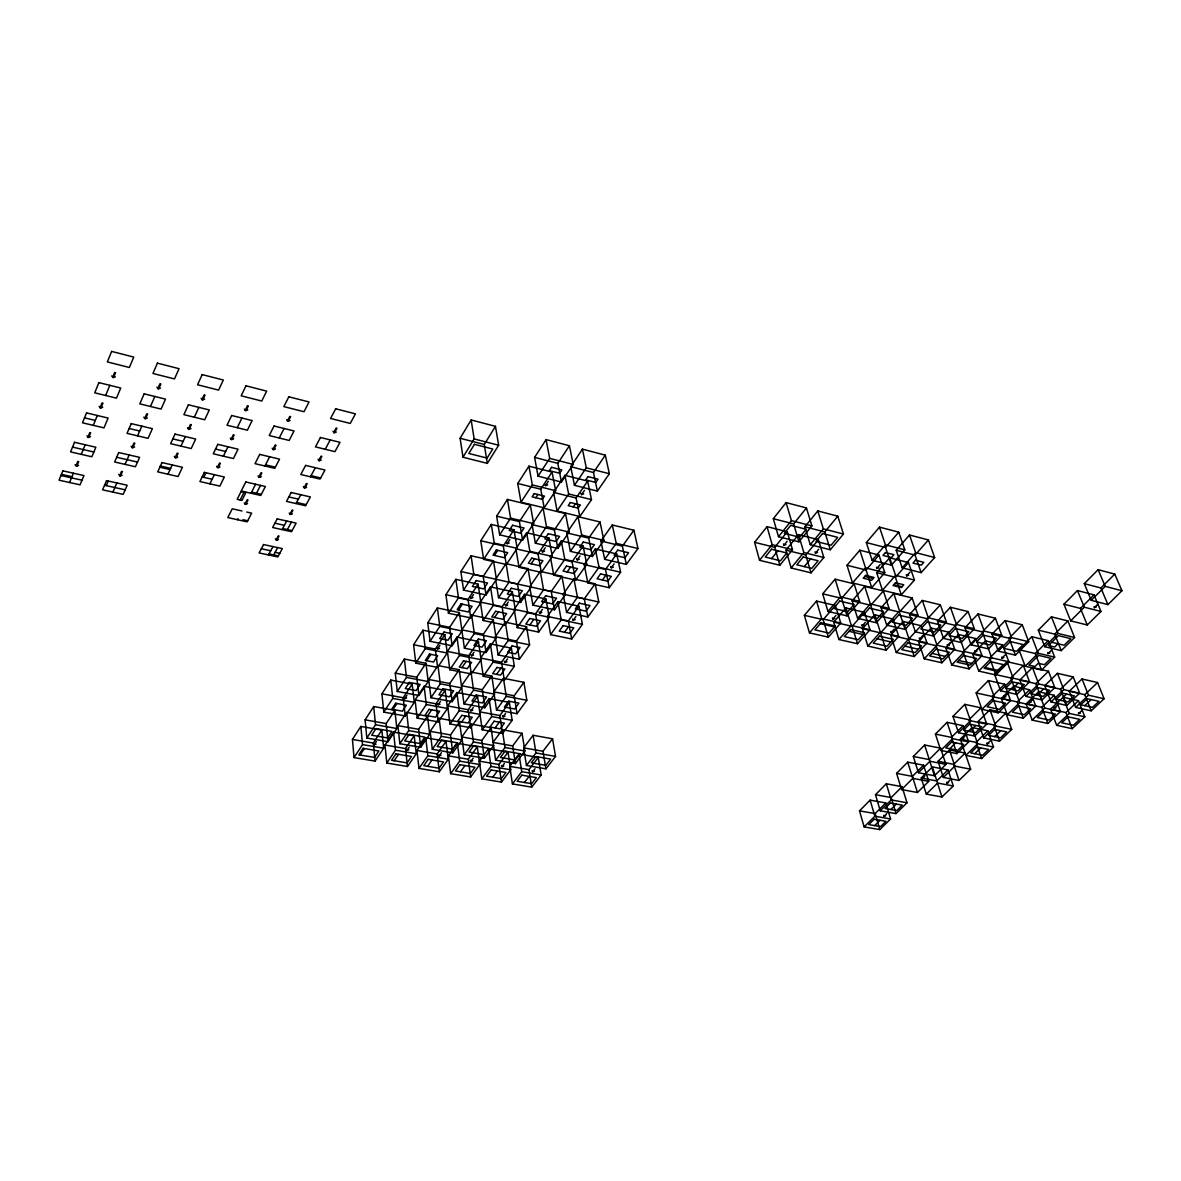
<?xml version="1.0" encoding="UTF-8"?>
<svg xmlns="http://www.w3.org/2000/svg" width="1181" height="1181" viewBox="0 0 1181 1181"><rect width="100%" height="100%" fill="white"/><g stroke="black" fill="none" stroke-linecap="round" stroke-linejoin="round"><path stroke-width="1.5" d="M76.027 465.786L77.857 461.358M87.896 437.132L89.786 432.571M100.105 407.622L102.053 402.928M112.697 377.211L114.705 372.384M69.576 482.512L73.429 473.212M81.253 454.345L85.209 444.779M93.255 425.352L97.344 415.491M105.626 395.487L109.833 385.331M76.913 465.993L78.743 461.564M88.782 437.339L90.671 432.777M101.02 407.829L102.954 403.149M113.612 377.448L115.62 372.606M106.29 485.627L108.283 481.021M119.635 475.648L121.54 471.293M132.006 447.437L133.97 442.964M144.746 418.399L146.769 413.793M157.855 388.49L159.937 383.736M112.889 492.108L116.904 482.955M125.053 464.384L129.187 454.965M137.572 435.848L141.823 426.149M150.459 406.471L154.844 396.476M120.492 475.84L122.411 471.485M132.877 447.643L134.841 443.155M145.617 418.62L147.655 414M158.741 388.726L160.837 383.973M175.172 457.519L177.224 453.12M188.399 428.954L190.51 424.407M202.025 399.532L204.18 394.853M167.923 474.201L172.219 464.93M180.929 446.123L185.358 436.571M194.319 417.203L198.866 407.386M176.028 457.726L178.08 453.312M189.27 429.161L191.366 424.614M202.896 399.754L205.051 395.074M203.782 477.345L205.996 472.754M217.437 467.396L219.548 463.055M231.136 439.273L233.307 434.8M245.22 410.324L247.464 405.718M209.908 483.826L214.351 474.688M223.371 456.176L227.948 446.772M237.233 427.714L241.943 418.044M218.278 467.602L220.389 463.262M231.978 439.48L234.148 435.007M246.076 410.545L248.32 405.939M240.171 499.976L244.054 492.315M245.072 503.992L247.198 499.843M258.816 477.08L261.001 472.799M272.959 449.385L275.203 444.986M287.5 420.894L289.817 416.362M237.499 519.729L238.045 518.636M251.022 493.245L255.613 484.254M264.928 466.008L269.652 456.767M279.233 438.003L284.09 428.496M245.884 504.184L248.01 500.021M259.643 477.257L261.828 472.99M273.785 449.577L276.029 445.178M288.341 421.1L290.644 416.568M256.469 493.245L260.499 485.391M276.118 539.894L278.258 535.923M289.95 514.134L292.135 510.044M304.152 487.664L306.41 483.457M318.767 460.442L321.084 456.132M333.78 432.453L336.172 428.009M268.471 554.952L272.973 546.582M282.082 529.605L286.703 520.998M296.062 503.564L300.815 494.721M310.441 476.799L315.327 467.706M325.218 449.267L330.237 439.923M276.9 540.071L279.041 536.085M290.733 514.326L292.932 510.236M304.949 487.856L307.208 483.649M319.564 460.649L321.896 456.324M334.607 432.659L336.998 428.216M273.712 554.908L277.653 547.6M287.382 529.575L291.441 522.061M460.118 438.284L471.145 419.949L495.459 426.326L498.648 445.237L487.34 463.38L462.982 457.239L460.118 438.284L484.269 444.484L487.34 463.38M462.982 457.239L474.142 438.919L471.145 419.949M484.269 444.484L495.459 426.326M352.44 739.454L360.855 726.433L381.847 730.109L383.677 748.208L375.071 761.095L354.034 757.597L352.44 739.454L373.329 743.026L381.847 730.109M365.106 719.849L373.713 706.518L394.882 710.342L396.831 728.5L388.032 741.698L366.819 738.051L365.106 719.849L386.157 723.569L394.882 710.342M381.906 693.823L390.778 680.079L412.184 684.109L414.295 702.355L405.216 715.952L383.781 712.099L381.906 693.823L403.193 697.75L412.184 684.109M395.281 673.126L404.374 659.042L425.942 663.25L428.186 681.555L418.886 695.476L397.274 691.461L395.281 673.126L416.731 677.215L425.942 663.25M413.601 644.737L422.99 630.196L444.824 634.64L447.245 653.019L437.649 667.398L415.786 663.161L413.601 644.737L435.302 649.048L444.824 634.64M430.061 641.313L439.79 626.447L461.963 630.994L452.116 645.727L430.061 641.313L427.743 622.845L437.369 607.935L459.379 612.555L464.399 648.192L486.041 652.547L496.079 637.991L493.259 619.671L471.647 615.139L461.83 629.842L483.324 634.256L493.259 619.671M445.931 594.693L455.851 579.325L478.098 584.182L480.874 602.679L470.717 617.884L448.426 613.234L445.931 594.693L468.045 599.431L478.098 584.182M460.885 571.53L471.071 555.764L493.51 560.827L496.433 579.369L486.011 594.973L463.543 590.116L460.885 571.53L483.191 576.461L486.011 594.973M480.77 540.736L491.296 524.438L513.986 529.782L517.145 548.368L506.369 564.503L483.634 559.366L480.77 540.736L503.327 545.932L509.026 582.159L498.53 597.675L520.585 602.443L531.199 587.06L528.025 568.622L505.999 563.662L495.621 579.207L498.53 597.675M496.64 516.171L507.431 499.445L530.313 505.01L533.65 523.641L522.592 540.204L499.666 534.845L496.64 516.171L519.389 521.589L522.592 540.204M517.736 483.487L528.926 466.17L552.058 472.046L555.646 490.72L544.19 507.845L521.013 502.205L517.736 483.487L540.75 489.2L544.19 507.845M534.594 457.401L546.08 439.612L569.419 445.739L573.198 464.428L561.433 482.04L538.049 476.15L534.594 457.401L557.801 463.365L561.433 482.04M354.034 757.597L362.523 744.606L360.855 726.433M366.819 738.051L375.514 724.75L373.713 706.518M383.781 712.099L392.742 698.399L390.778 680.079M397.274 691.461L406.456 677.422L404.374 659.042M415.786 663.161L425.263 648.649L422.99 630.196M448.426 613.234L458.464 597.881L455.851 579.325M463.543 590.116L473.832 574.379L471.071 555.764M483.634 559.366L494.278 543.098L491.296 524.438M499.666 534.845L510.591 518.134L507.431 499.445M521.013 502.205L532.321 484.904L528.926 466.17M538.049 476.15L549.667 458.376L546.08 439.612M360.116 755.028L364.368 748.547M393.022 709.486L396.964 703.507M458.553 609.942L462.332 604.2M494.426 555.439L497.762 550.361M426.681 660.71L430.844 654.392M452.116 645.727L449.636 627.332L459.379 612.555M483.191 576.461L493.51 560.827M503.327 545.932L513.986 529.782M519.389 521.589L530.313 505.01M540.75 489.2L552.058 472.046M557.801 463.365L569.419 445.739M535.79 497.718L537.916 494.499M373.417 743.75L374.215 744.783L376.37 741.52M403.902 697.558L404.684 698.665L406.973 695.21M436.719 647.838L437.501 649.019L439.908 645.357M470.2 597.099L470.968 598.354L473.522 594.486M506.339 542.345L507.092 543.688L509.808 539.584M544.721 484.195L545.46 485.657L548.338 481.287M384.976 745.019L393.553 732.146L414.206 735.748L416.258 753.744L407.475 766.484L386.807 763.044L384.976 745.019L405.496 748.533L414.206 735.748M397.908 725.636L406.692 712.468L427.507 716.217L429.677 734.272L420.687 747.307L399.857 743.72L397.908 725.636L418.605 729.297L427.507 716.217M415.062 699.934L424.127 686.353L445.148 690.309L447.496 708.452L438.225 721.871L417.173 718.092L415.062 699.934L435.981 703.787L445.148 690.309M430.947 697.72L440.306 683.843L461.653 687.903L452.175 701.647L430.947 697.72L428.703 679.488L437.974 665.582L459.188 669.716L464.015 703.846L484.874 707.729L494.529 694.148L491.827 676.063L470.998 672.004L461.55 685.733L482.261 689.689L491.827 676.063M447.407 651.454L456.988 637.105L478.423 641.46L481.095 659.721L471.293 673.923L449.828 669.76L447.407 651.454L468.724 655.691L478.423 641.46M480.372 602.059L490.499 586.898L512.333 591.666L515.344 610.046L504.996 625.059L483.132 620.483L480.372 602.059L502.087 606.709L512.333 591.666M515.89 548.825L526.623 532.749L548.885 538.005L552.295 556.472L541.326 572.386L519.02 567.352L515.89 548.825L538.034 553.933L541.326 572.386M532.055 524.615L543.068 508.11L565.507 513.573L569.109 532.1L557.845 548.427L535.362 543.171L532.055 524.615L554.376 529.929L557.845 548.427M553.564 492.388L564.946 475.323L587.636 481.08L591.489 499.652L579.841 516.525L557.107 510.989L553.564 492.388L576.121 497.998L579.841 516.525M570.718 466.687L582.41 449.149L605.292 455.157L609.352 473.743L597.379 491.089L574.468 485.317L570.718 466.687L593.467 472.518L597.379 491.089M386.807 763.044L395.473 750.215L393.553 732.146M399.857 743.72L408.729 730.596L406.692 712.468M417.173 718.092L426.311 704.555L424.127 686.353M449.828 669.76L459.498 655.44L456.988 637.105M464.399 648.192L474.319 633.518L471.647 615.139M483.132 620.483L493.363 605.351L490.499 586.898M519.02 567.352L529.87 551.306L526.623 532.749M535.362 543.171L546.493 526.696L543.068 508.11M557.107 510.989L568.622 493.953L564.946 475.323M574.468 485.317L586.293 467.809L582.41 449.149M394.159 760.726L398.499 754.319M427.67 715.745L431.685 709.84M452.175 701.647L449.784 683.504L459.188 669.716M494.559 617.515L498.412 611.861M520.585 602.443L517.514 584.049L528.025 568.622M531.14 563.78L534.55 558.775M538.034 553.933L548.885 538.005M554.376 529.929L565.507 513.573M576.121 497.998L587.636 481.08M593.467 472.518L605.292 455.157M461.978 667.605L466.229 661.36M406.234 749.345L406.987 750.378L409.202 747.145M437.354 703.714L438.092 704.806L440.424 701.396M470.82 654.628L471.559 655.795L474.024 652.178M504.951 604.554L505.689 605.794L508.288 601.985M541.784 550.553L542.492 551.881L545.253 547.836M573.184 506.915L575.354 503.741M580.86 493.23L581.554 494.662L584.492 490.366M416.952 750.481L425.721 737.771L446.005 741.314L448.278 759.191L439.332 771.769L419.004 768.388L416.952 750.481L437.147 753.936L446.005 741.314M430.15 731.334L439.111 718.314L459.557 722.004L461.963 739.956L452.795 752.828L432.32 749.3L430.15 731.334L450.492 734.922L459.557 722.004M447.643 705.928L456.87 692.524L477.537 696.406L480.106 714.431L470.673 727.703L449.976 723.983L447.643 705.928L468.193 709.722L477.537 696.406M480.608 658.053L490.366 643.881L511.417 648.162L514.326 666.32L504.346 680.345L483.265 676.255L480.608 658.053L501.541 662.216L511.417 648.162M495.311 636.721L505.306 622.195L526.534 626.653L529.59 644.856L519.374 659.219L498.116 654.953L495.311 636.721L516.422 641.047L526.534 626.653M514.193 609.293L524.497 594.323L545.932 599.003L549.195 617.279L538.654 632.101L517.189 627.598L514.193 609.293L535.51 613.854L545.932 599.003M529.723 586.75L540.293 571.397L561.905 576.284L565.33 594.589L554.524 609.78L532.882 605.1L529.723 586.75L551.217 591.489L554.524 609.78M550.361 556.768L561.285 540.913L583.119 546.065L586.78 564.429L575.619 580.122L553.741 575.191L550.361 556.768L572.076 561.787L575.619 580.122M566.806 532.882L578.011 516.628L600.022 521.987L603.875 540.396L592.419 556.487L570.379 551.35L566.806 532.882L588.699 538.108L592.419 556.487M419.004 768.388L427.847 755.722L425.721 737.771M432.32 749.3L441.369 736.339L439.111 718.314M449.976 723.983L459.291 710.622L456.87 692.524M464.015 703.846L473.566 690.162L468.724 655.691M483.265 676.255L493.127 662.113L490.366 643.881M498.116 654.953L508.214 640.471L505.306 622.195M517.189 627.598L527.612 612.659L524.497 594.323M532.882 605.1L543.57 589.791L540.293 571.397M553.741 575.191L564.784 559.366L561.285 540.913M570.379 551.35L581.702 535.096L578.011 516.628M427.581 766.307L432.025 759.988M551.217 591.489L561.905 576.284M572.076 561.787L583.119 546.065M588.699 538.108L600.022 521.987M461.682 721.886L465.772 716.055M529.87 624.956L533.797 619.375M567.131 571.958L570.6 567.042M438.491 754.851L439.214 755.87L441.458 752.666M470.2 709.766L470.909 710.844L473.286 707.478M496.611 674.366L500.951 668.21M504.302 661.286L504.996 662.452L507.505 658.88M539.067 611.876L539.761 613.101L542.404 609.337M576.535 558.598L577.214 559.912L580.019 555.926M448.411 755.855L457.327 743.292L477.286 746.776L479.766 764.535L470.658 776.98L450.67 773.658L448.411 755.855L468.267 759.25L477.286 746.776M464.222 754.792L473.448 741.978L493.688 745.536L484.372 758.246L464.222 754.792L461.845 736.929L470.968 724.071L491.075 727.703L495.607 760.18L515.403 763.59L524.881 751.013L522.061 733.298L502.294 729.725L493.008 742.436L512.687 745.905L522.061 733.298M479.663 711.833L489.067 698.576L509.365 702.4L512.155 720.321L502.56 733.431L482.217 729.769L479.663 711.833L499.858 715.553L509.365 702.4M493.82 691.874L503.446 678.322L523.906 682.308L526.829 700.274L517.012 713.693L496.507 709.884L493.82 691.874L514.178 695.757L523.906 682.308M547.394 616.393L557.89 601.616L578.926 606.222L582.425 624.38L571.707 639.01L550.626 634.596L547.394 616.393L568.327 620.881L578.926 606.222M563.189 594.146L573.936 579L595.15 583.783L598.811 602L587.843 616.984L566.585 612.393L563.189 594.146L584.3 598.811L587.843 616.984M584.182 564.577L595.283 548.929L616.718 553.978L620.615 572.239L609.278 587.725L587.813 582.868L584.182 564.577L605.499 569.478L609.278 587.725M600.908 541.016L612.289 524.969L633.887 530.225L637.976 548.53L626.358 564.4L604.716 559.351L600.908 541.016L622.387 546.124L626.358 564.4M450.67 773.658L459.675 761.125L457.327 743.292M482.217 729.769L491.709 716.557L489.067 698.576M496.507 709.884L506.236 696.362L503.446 678.322M550.626 634.596L561.226 619.848L557.89 601.616M566.585 612.393L577.45 597.276L573.936 579M587.813 582.868L599.033 567.264L595.283 548.929M604.716 559.351L616.231 543.334L612.289 524.969M484.372 758.246L481.848 740.457L491.075 727.703M584.3 598.811L595.15 583.783M605.499 569.478L616.718 553.978M622.387 546.124L633.887 530.225M460.428 771.798L464.96 765.554M470.2 760.269L470.879 761.273L473.182 758.113M495.075 727.924L499.253 722.167M502.486 715.716L503.165 716.793L505.571 713.457M564.503 632.248L568.504 626.742M572.549 619.065L573.198 620.276L575.9 616.556M602.428 579.989L605.956 575.132M610.636 566.496L611.271 567.795L614.135 563.854M481.804 778.825L490.971 766.439L488.417 748.724L508.037 752.149L510.723 769.805L501.453 782.102L481.804 778.825L479.338 761.14L488.831 748.296L473.67 745.639L469.049 752.046L484.18 754.659M495.607 760.18L504.981 747.514L502.294 729.725M501.453 782.102L498.869 764.491L508.037 752.149M492.713 777.201L497.319 771.031M501.379 765.583L502.028 766.572L504.361 763.457M509.749 766.351L518.99 754.054L538.285 757.434L541.164 774.987L531.745 787.137L512.421 783.918L509.749 766.351L528.97 769.628L538.285 757.434M523.655 747.853L533.103 735.276L552.546 738.789L555.542 756.401L545.917 768.831L526.446 765.48L523.655 747.853L543.009 751.264L552.546 738.789M512.421 783.918L521.736 771.68L518.99 754.054M526.446 765.48L535.982 752.961L533.103 735.276M524.438 782.501L529.118 776.404M532.026 770.824L532.661 771.798L535.023 768.713M754.6 542.33L767.03 526.637L787.255 531.775L792.495 549.711L779.829 565.241L759.56 560.311L754.6 542.33L774.736 547.334L779.829 565.241M773.319 518.695L786.074 502.604L806.446 507.948L811.908 525.914L798.917 541.843L778.5 536.705L773.319 518.695L793.602 523.906L798.917 541.843M759.56 560.311L772.138 544.633L767.03 526.637M778.5 536.705L791.403 520.629L786.074 502.604M774.736 547.334L787.255 531.775M793.602 523.906L806.446 507.948M771.592 558.598L777.895 550.789M783.461 543.91L783.948 545.209L787.137 541.267M785.956 550.125L798.533 534.639L818.389 539.687L823.836 557.506L811.022 572.844L791.122 567.987L785.956 550.125L805.737 555.04L811.022 572.844M804.896 526.8L817.798 510.93L837.787 516.186L843.455 534.033L830.317 549.755L810.284 544.707L804.896 526.8L824.81 531.922L830.317 549.755M791.122 567.987L803.848 552.531L798.533 534.639M810.284 544.707L823.334 528.852L817.798 510.93M805.737 555.04L818.389 539.687M824.81 531.922L837.787 516.186M804.276 566.6L810.653 558.908M815.038 551.807L815.481 553.092L818.713 549.195M804.379 615.331L816.529 601.055L835.41 605.499L840.739 623.022L828.368 637.15L809.457 632.883L804.379 615.331L823.172 619.656L828.368 637.15M822.685 593.822L835.129 579.207L854.129 583.827L859.665 601.409L846.998 615.877L827.97 611.433L822.685 593.822L841.595 598.339L846.998 615.877M846.984 565.286L859.827 550.213L878.989 555.07L884.805 572.696L871.726 587.621L852.534 582.956L846.984 565.286L866.057 570.024L871.726 587.621M866.337 542.581L879.491 527.125L898.771 532.188L904.808 549.844L891.419 565.138L872.109 560.281L866.337 542.581L885.529 547.512L891.419 565.138M809.457 632.883L821.74 618.637L816.529 601.055M827.97 611.433L840.547 596.848L835.129 579.207M852.534 582.956L865.525 567.899L859.827 550.213M872.109 560.281L885.425 544.84L879.491 527.125M823.172 619.656L835.41 605.499M841.595 598.339L854.129 583.827M866.057 570.024L878.989 555.07M885.529 547.512L898.771 532.188M832.413 617.884L832.826 619.051L835.941 615.463M876.45 567.16L876.833 568.415L880.14 564.621M833.653 622.077L845.936 607.979L864.477 612.349L869.984 629.768L857.48 643.719L838.909 639.526L833.653 622.077L852.121 626.329L857.48 643.719M852.151 600.849L864.713 586.411L883.373 590.958L889.086 608.422L876.302 622.712L857.598 618.342L852.151 600.849L870.737 605.277L876.302 622.712M876.686 572.667L889.662 557.786L908.469 562.555L914.463 580.078L901.265 594.825L882.428 590.234L876.686 572.667L895.419 577.317L901.265 594.825M896.217 550.257L909.503 535.008L928.428 539.968L934.643 557.521L921.136 572.623L902.181 567.854L896.217 550.257L915.068 555.085L921.136 572.623M838.909 639.526L851.324 625.472L845.936 607.979M857.598 618.342L870.323 603.949L864.713 586.411M882.428 590.234L895.538 575.368L889.662 557.786M902.181 567.854L915.615 552.619L909.503 535.008M852.121 626.329L864.477 612.349M870.737 605.277L883.373 590.958M895.419 577.317L908.469 562.555M915.068 555.085L928.428 539.968M861.864 624.705L862.248 625.856L865.393 622.313M906.329 574.63L906.683 575.87L910.02 572.121M862.425 628.705L874.826 614.784L893.043 619.08L898.711 636.397L886.104 650.185L867.843 646.066L862.425 628.705L880.583 632.898L886.104 650.185M881.1 607.743L893.781 593.482L912.116 597.955L917.991 615.316L905.089 629.429L886.724 625.148L881.1 607.743L899.361 612.083L905.089 629.429M867.843 646.066L880.376 632.175L874.826 614.784M886.724 625.148L899.553 610.917L893.781 593.482M880.583 632.898L893.043 619.08M899.361 612.083L912.116 597.955M890.799 631.407L891.153 632.544L894.342 629.045M890.71 635.23L903.214 621.472L921.136 625.694L926.952 642.922L914.242 656.533L896.29 652.488L890.71 635.23L908.558 639.334L914.242 656.533M909.547 614.519L922.346 600.435L940.371 604.82L946.409 622.092L933.389 636.028L915.334 631.82L909.547 614.519L927.498 618.785L933.389 636.028M896.29 652.488L940.371 604.82M919.246 637.991L919.571 639.113L922.774 635.658M918.508 641.637L931.13 628.041L948.742 632.189L954.72 649.314L941.907 662.777L924.251 658.791L918.508 641.637L936.061 645.682L941.907 662.777M937.507 621.176L950.41 607.27L968.125 611.581L974.325 628.75L961.201 642.523L943.457 638.375L937.507 621.176L955.149 625.369L961.201 642.523M936.061 645.682L948.742 632.189M955.149 625.369L968.125 611.581M924.251 658.791L937.005 645.239L954.72 649.314M943.457 638.375L956.507 624.498L974.325 628.75M947.192 644.472L947.502 645.579L950.735 642.169M945.848 647.941L958.559 634.507L975.89 638.596L982.016 655.617L969.099 668.904L951.738 664.992L945.848 647.941L963.106 651.912L969.099 668.904M964.995 627.716L978.001 613.987L995.421 618.224L1001.754 635.289L988.541 648.9L971.092 644.826L964.995 627.716L982.341 631.85L991.715 657.861L1008.84 661.803L995.834 674.942L978.769 671.088L972.731 654.126L985.545 640.87L1002.58 644.87L1008.84 661.803M963.106 651.912L975.89 638.596M982.341 631.85L995.421 618.224M951.738 664.992L964.597 651.602L982.016 655.617M971.092 644.826L984.245 631.126L1001.754 635.289M992.025 634.153L1005.12 620.586L1022.244 624.749L1028.725 641.726L1015.424 655.16L998.27 651.159L992.025 634.153L1009.076 638.227L1015.424 655.16M974.679 650.834L974.945 651.927L978.208 648.561M972.731 654.126L989.708 658.038L1002.58 644.87M1009.076 638.227L1022.244 624.749M978.769 671.088L991.715 657.861M998.27 651.159L1011.527 637.622L1028.725 641.726M1001.695 657.094L1001.946 658.171L1005.223 654.85M859.502 810.86L870.117 800.128L885.78 802.932L890.592 818.964L879.83 829.593L864.138 826.907L859.502 810.86L875.121 813.591L885.78 802.932M875.475 794.71L886.311 783.771L902.048 786.679L907.008 802.77L896.025 813.606L880.258 810.816L875.475 794.71L891.168 797.559L902.048 786.679M896.586 773.378L907.702 762.144L923.542 765.199L928.724 781.364L917.445 792.481L901.575 789.558L896.586 773.378L912.382 776.36L923.542 765.199M913.312 756.475L924.649 745.004L940.578 748.178L945.922 764.387L934.407 775.74L918.464 772.714L913.312 756.475L929.181 759.56L940.578 748.178M935.426 734.11L947.088 722.344L963.12 725.665L968.671 741.948L956.861 753.611L940.799 750.422L935.426 734.11L951.414 737.357L963.12 725.665M952.964 716.38L964.862 704.363L980.983 707.818L986.726 724.145L974.65 736.058L958.514 732.751L952.964 716.38L969.025 719.76L980.983 707.818M976.17 692.937L988.408 680.566L1004.618 684.198L1010.596 700.584L998.196 712.837L981.957 709.353L976.17 692.937L992.335 696.465L1004.618 684.198M994.579 674.321L1007.083 661.7L1023.366 665.449L1029.552 681.895L1016.871 694.398L1000.558 690.796L994.579 674.321L1010.818 677.997L1016.871 694.398M1018.952 649.683L1031.81 636.707L1048.197 640.648L1054.648 657.138L1041.612 670.011L1025.182 666.217L1018.952 649.683L1035.294 653.536L1041.612 670.011M1038.306 630.137L1051.444 616.851L1067.919 620.94L1074.577 637.489L1061.247 650.642L1044.742 646.716L1038.306 630.137L1054.722 634.123L1061.247 650.642M1063.933 604.229L1077.456 590.559L1094.034 594.855L1100.972 611.448L1087.258 624.985L1070.65 620.852L1063.933 604.229L1080.453 608.407L1087.258 624.985M1084.291 583.65L1098.123 569.67L1114.775 574.114L1121.95 590.751L1107.911 604.598L1091.229 600.317L1084.291 583.65L1100.899 587.99L1107.911 604.598M1010.818 677.997L1023.366 665.449M1035.294 653.536L1048.197 640.648M1054.722 634.123L1067.919 620.94M1080.453 608.407L1094.034 594.855M1100.899 587.99L1114.775 574.114M864.138 826.907L874.855 816.219L890.592 818.964M880.258 810.816L891.183 799.921L907.008 802.77M901.575 789.558L912.795 778.368L928.724 781.364M918.464 772.714L929.919 761.273L945.922 764.387M940.799 750.422L952.565 738.686L968.671 741.948M958.514 732.751L970.531 720.75L986.726 724.145M981.957 709.353L994.313 697.026L1010.596 700.584M1000.558 690.796L1013.18 678.204L1029.552 681.895M1025.182 666.217L1038.173 653.27L1054.648 657.138M1044.742 646.716L1058.014 633.459L1074.577 637.489M1070.65 620.852L1084.32 607.211L1100.972 611.448M1091.229 600.317L1105.224 586.366L1121.95 590.751M949.775 748.71L955.665 742.849M921.195 778.028L932.4 766.912L948.003 769.923L953.303 785.985L941.936 796.998L926.303 794.119L921.195 778.028L936.754 780.966L948.003 769.923M938.054 761.287L949.48 749.95L965.157 753.079L953.687 764.343L938.054 761.287L943.324 777.438L959.031 780.434L970.62 769.2L960.33 739.173L972.066 727.526L987.847 730.803L993.531 746.997L981.632 758.527L965.822 755.382L977.661 743.779L993.531 746.997M977.986 721.635L989.973 709.737L1005.828 713.147L1011.704 729.386L999.539 741.166L983.655 737.904L977.986 721.635L993.797 724.957L1005.828 713.147M1001.355 698.443L1013.667 686.22L1029.625 689.778L1035.737 706.09L1023.248 718.196L1007.26 714.771L1001.355 698.443L1017.269 701.913L1029.625 689.778M1019.882 680.035L1032.46 667.545L1048.492 671.251L1054.795 687.608L1042.041 699.964L1025.979 696.421L1019.882 680.035L1035.87 683.651L1042.041 699.964M874.678 825.608L880.037 820.278M883.787 815.407L884.097 816.263L886.798 813.561M890.887 809.516L896.364 804.084M921.903 777.57L922.184 778.456L925.033 775.637M961.865 737.904L962.131 738.848L965.113 735.881M969.601 731.438L975.624 725.459M1003.806 696.273L1004.042 697.262L1007.172 694.162M1011.881 689.483L1018.199 683.209M1047.857 652.517L1048.064 653.58L1051.356 650.318M1057.984 643.748L1054.663 647.04L1048.462 645.564L1058.427 635.629L1070.842 638.641L1064.155 645.239L1051.769 642.257M1094.211 606.503L1094.388 607.625L1097.858 604.185M960.33 739.173L976.067 742.377L987.847 730.803M1035.87 683.651L1048.492 671.251M926.303 794.119L937.611 783.033L953.303 785.985M943.324 777.438L954.853 766.129L970.62 769.2M983.655 737.904L995.76 726.049L1011.704 729.386M1007.26 714.771L1019.69 702.577L1035.737 706.09M1025.979 696.421L1038.69 683.961L1054.795 687.608M974.724 753.685L980.658 747.898M1026.141 703.861L1038.527 691.771L1054.234 695.269L1060.464 711.493L1047.901 723.466L1032.164 720.1L1026.141 703.861L1041.804 707.286L1054.234 695.269M1044.786 685.659L1057.438 673.318L1073.219 676.949L1079.655 693.217L1066.812 705.441L1051.001 701.942L1044.786 685.659L1060.523 689.217L1066.812 705.441M946.631 782.25L946.896 783.121L949.76 780.331M986.873 742.997L987.109 743.927L990.121 741.004M994.638 736.604L1000.706 730.685M1029.094 701.824L1029.301 702.798L1032.46 699.743M1037.198 695.107L1043.561 688.907M1060.523 689.217L1073.219 676.949M1032.164 720.1L1044.683 708.039L1060.464 711.493M1051.001 701.942L1063.786 689.63L1079.655 693.217M1084.822 716.808L1069.277 713.413L1063.003 697.233L1078.474 700.687L1084.822 716.808L1072.186 728.662L1056.685 725.341L1050.544 709.191L1066.546 694.059M1069.307 691.195L1082.032 678.986L1097.562 682.559L1104.102 698.739L1091.2 710.829L1075.64 707.389L1069.307 691.195L1084.793 694.694L1091.2 710.829M1053.983 707.286L1054.175 708.26L1057.349 705.219M1050.544 709.191L1065.971 712.571L1078.474 700.687M1084.793 694.694L1097.562 682.559M1056.685 725.341L1069.277 713.413M1075.64 707.389L1088.498 695.21L1104.102 698.739M1084.689 705.662L1091.141 699.595M1078.474 712.66L1078.652 713.619L1081.84 710.622M115.384 376.828L113.022 377.654L111.723 375.912M102.762 407.224L100.429 408.035L99.145 406.353M160.498 388.106L158.165 388.918L156.925 387.206M90.494 436.749L88.206 437.531L86.936 435.907M147.345 418.015L145.042 418.812L143.816 417.159M204.638 399.148L202.305 399.946L201.139 398.263M78.596 465.403L76.352 466.185L75.067 464.605M134.575 447.053L132.316 447.835L131.091 446.241M190.982 428.57L188.694 429.353L187.528 427.729M247.803 409.94L245.5 410.737L244.393 409.084M122.174 475.264L119.945 476.032L118.72 474.482M177.726 457.15L175.467 457.918L174.301 456.353M233.676 438.889L231.417 439.672L230.295 438.077M290.054 420.51L287.765 421.292L286.703 419.668M219.946 467.026L217.717 467.794L216.61 466.244M275.468 449.001L273.224 449.769L272.161 448.204M336.305 432.069L334.031 432.851L333.042 431.257M261.296 476.696L259.082 477.449L258.034 475.928M321.247 460.073L319.018 460.826L318.014 459.291M247.523 503.623L245.338 504.361L244.29 502.899M306.602 487.295L304.403 488.033L303.399 486.542M292.357 513.765L290.186 514.503L289.197 513.056M278.509 539.54L276.369 540.248L275.365 538.846M545.46 485.657L547.63 484.919M581.554 494.662L583.709 493.953M507.092 543.688L509.203 542.994M542.492 551.881L544.589 551.202M577.214 559.912L579.295 559.233M470.968 598.354L473.005 597.689M611.271 567.795L613.338 567.131M505.689 605.794L507.712 605.144M539.761 613.101L541.769 612.452M437.501 649.019L439.48 648.384M783.948 545.209L786.015 544.544M573.198 620.276L575.191 619.626M471.559 655.795L473.522 655.16M815.481 553.092L817.532 552.428M504.996 662.452L506.959 661.818M404.684 698.665L406.604 698.045M438.092 704.806L439.996 704.201M876.833 568.415L878.871 567.766M470.909 710.844L472.813 710.253M374.215 744.783L376.075 744.192M906.683 575.87L908.691 575.221M503.165 716.793L505.04 716.188M406.987 750.378L408.833 749.787M832.826 619.051L834.79 618.431M439.214 755.87L441.044 755.294M862.248 625.856L864.197 625.236M470.879 761.273L472.71 760.697M891.153 632.544L893.102 631.938M502.028 766.572L503.844 766.011M919.571 639.113L921.505 638.522M532.661 771.798L534.462 771.237M947.502 645.579L949.406 644.988M1094.388 607.625L1096.308 607.034M974.945 651.927L976.849 651.336M1001.946 658.171L1003.835 657.596M1048.064 653.58L1049.924 653.004M1004.042 697.262L1005.843 696.716M1029.301 702.798L1031.102 702.252M1054.175 708.26L1055.947 707.714M962.131 738.848L963.873 738.317M1078.652 713.619L1080.423 713.088M987.109 743.927L988.851 743.395M922.184 778.456L923.896 777.939M946.896 783.121L948.594 782.619M884.097 816.263L885.75 815.761M362.523 744.606L383.677 748.208M395.473 750.215L416.258 753.744M427.847 755.722L448.278 759.191M459.675 761.125L479.766 764.535M490.971 766.439L510.723 769.805M521.736 771.68L541.164 774.987M479.338 761.14L498.869 764.491M461.845 736.929L481.848 740.457M375.514 724.75L396.831 728.5M408.729 730.596L429.677 734.272M441.369 736.339L461.963 739.956M504.981 747.514L524.881 751.013M535.982 752.961L555.542 756.401M392.742 698.399L414.295 702.355M426.311 704.555L447.496 708.452M459.291 710.622L480.106 714.431M491.709 716.557L512.155 720.321M428.703 679.488L449.784 683.504M406.456 677.422L428.186 681.555M473.566 690.162L494.529 694.148M506.236 696.362L526.829 700.274M425.263 648.649L447.245 653.019M459.498 655.44L481.095 659.721M493.127 662.113L514.326 666.32M427.743 622.845L449.636 627.332M474.319 633.518L496.079 637.991M508.214 640.471L529.59 644.856M275.114 552.309L279.779 553.313M269.032 553.904L278.362 555.911M458.464 597.881L480.874 602.679M493.363 605.351L515.344 610.046M527.612 612.659L549.195 617.279M561.226 619.848L582.425 624.38M261.326 548.752L270.715 550.774M242.887 519.714L247.7 520.777M282.658 528.542L292.091 530.623M473.832 574.379L496.433 579.369M509.026 582.159L531.199 587.06M543.57 589.791L565.33 594.589M577.45 597.276L598.811 602M495.621 579.207L517.514 584.049M241.957 510.974L232.244 508.804L227.815 517.573L247.139 521.854L251.642 513.145L246.799 512.067M61.427 474.349L71.982 476.711M60.954 475.53L82.006 480.209M104.563 485.243L125.171 489.835M274.907 523.198L284.385 525.309M958.721 660.489L971.756 663.456M984.939 667.472L997.753 670.38M251.597 492.123L261.341 494.367M296.652 502.456L306.174 504.641M820.264 623.671L834.48 626.919M848.977 631.304L862.957 634.492M877.173 638.803L890.902 641.933M904.853 646.169L918.331 649.24M932.03 653.388L945.287 656.415M160.38 466.067L170.61 468.414M494.278 543.098L517.145 548.368M529.87 551.306L552.295 556.472M564.784 559.366L586.78 564.429M599.033 567.264L620.615 572.239M821.74 618.637L840.739 623.022M851.324 625.472L869.984 629.768M880.376 632.175L898.711 636.397M926.952 642.922L908.942 638.759L903.214 621.472M72.558 447.112L93.845 452.013M116.668 457.283L137.513 462.081M159.848 467.218L170.064 469.58M202.113 476.962L212.122 479.265M288.858 496.95L298.439 499.15M84.501 417.867L95.292 420.436M129.128 428.496L139.698 431.006M172.795 438.889L183.144 441.354M215.532 449.075L225.66 451.482M265.518 464.856L275.365 467.204M311.046 475.663L320.671 477.951M510.591 518.134L533.65 523.641M546.493 526.696L569.109 532.1M581.702 535.096L603.875 540.396M616.231 543.334L637.976 548.53M840.547 596.848L859.665 601.409M870.323 603.949L889.086 608.422M899.553 610.917L917.991 615.316M946.409 622.092L928.281 617.766L922.346 600.435M864.743 576.446L873.158 578.513M893.766 584.728L902.033 586.75M532.321 484.904L555.646 490.72M568.622 493.953L591.489 499.652M772.138 544.633L792.495 549.711M803.848 552.531L823.836 557.506M865.525 567.899L884.805 572.696M895.538 575.368L914.463 580.078M474.142 438.919L498.648 445.237M549.667 458.376L573.198 464.428M586.293 467.809L609.352 473.743M791.403 520.629L811.908 525.914M823.334 528.852L843.455 534.033M885.425 544.84L904.808 549.844M915.615 552.619L934.643 557.521M1098.123 569.67L1105.224 586.366M1077.456 590.559L1084.32 607.211M1082.032 678.986L1088.498 695.21M1051.444 616.851L1058.014 633.459M1057.438 673.318L1063.786 689.63M1065.971 712.571L1072.186 728.662M1031.81 636.707L1038.173 653.27M1032.46 667.545L1038.69 683.961M1038.527 691.771L1044.683 708.039M1041.804 707.286L1047.901 723.466M1005.12 620.586L1011.527 637.622M1007.083 661.7L1013.18 678.204M1013.667 686.22L1019.69 702.577M1017.269 701.913L1023.248 718.196M978.001 613.987L984.245 631.126M989.708 658.038L995.834 674.942M988.408 680.566L994.313 697.026M992.335 696.465L998.196 712.837M989.973 709.737L995.76 726.049M993.797 724.957L999.539 741.166M950.41 607.27L956.507 624.498M958.559 634.507L964.597 651.602M964.862 704.363L970.531 720.75M972.066 727.526L977.661 743.779M969.025 719.76L974.65 736.058M976.067 742.377L981.632 758.527M931.13 628.041L937.005 645.239M947.088 722.344L952.565 738.686M951.414 737.357L956.861 753.611M949.48 749.95L954.853 766.129M953.687 764.343L959.031 780.434M932.4 766.912L941.936 796.998M924.649 745.004L934.407 775.74M912.382 776.36L917.445 792.481M907.702 762.144L912.795 778.368M891.168 797.559L896.025 813.606M886.311 783.771L891.183 799.921M875.121 813.591L879.83 829.593M870.117 800.128L874.855 816.219M568.327 620.881L571.707 639.01M535.51 613.854L538.654 632.101M543.009 751.264L545.917 768.831M516.422 641.047L519.374 659.219M528.97 769.628L531.745 787.137M502.087 606.709L504.996 625.059M514.178 695.757L517.012 713.693M501.541 662.216L504.346 680.345M512.687 745.905L515.403 763.59M499.858 715.553L502.56 733.431M483.324 634.256L486.041 652.547M482.261 689.689L484.874 707.729M468.045 599.431L470.717 617.884M470.968 724.071L473.448 741.978M468.193 709.722L470.673 727.703M468.267 759.25L470.658 776.98M437.369 607.935L439.79 626.447M450.492 734.922L452.795 752.828M437.974 665.582L440.306 683.843M435.302 649.048L437.649 667.398M435.981 703.787L438.225 721.871M437.147 753.936L439.332 771.769M416.731 677.215L418.886 695.476M418.605 729.297L420.687 747.307M403.193 697.75L405.216 715.952M405.496 748.533L407.475 766.484M386.157 723.569L388.032 741.698M373.329 743.026L375.071 761.095M62.859 470.85L59.05 480.18L80.057 484.83L83.954 475.574L62.859 470.85M74.521 442.299L70.594 451.91L91.852 456.781L95.853 447.245L74.521 442.299M86.523 412.907L82.478 422.798L103.987 427.891L108.106 418.074L86.523 412.907M98.894 382.614L94.731 392.815L116.476 398.145L120.728 388.032L98.894 382.614M111.634 351.407L107.338 361.917L129.364 367.498L133.733 357.075L111.634 351.407M106.556 480.637L102.57 489.82L123.149 494.381L127.194 485.258L106.556 480.637M118.72 452.544L114.631 461.992L135.431 466.761L139.594 457.372L118.72 452.544M131.239 423.61L127.031 433.353L148.068 438.328L152.364 428.673L131.239 423.61M144.141 393.834L139.801 403.858L161.074 409.069L165.502 399.119L144.141 393.834M157.427 363.143L152.954 373.476L174.478 378.924L179.04 368.679L157.427 363.143M161.974 462.553L157.723 471.869L178.08 476.534L182.42 467.292L161.974 462.553M174.995 434.091L170.61 443.672L191.204 448.544L195.662 439.037L174.995 434.091M188.399 404.788L183.882 414.649L204.697 419.757L209.288 409.969L188.399 404.788M202.187 374.598L197.552 384.77L218.603 390.099L223.327 380.016L202.187 374.598M204.328 472.37L199.914 481.538L219.858 486.1L224.331 477.006L204.328 472.37M217.806 444.351L213.274 453.784L233.425 458.553L238.045 449.193L217.806 444.351M231.683 415.505L227.018 425.219L247.39 430.209L252.144 420.569L231.683 415.505M245.973 385.818L241.175 395.812L261.769 401.038L266.655 391.118L245.973 385.818M241.042 491.636L237.174 499.297L241.957 500.39L245.84 492.728L241.042 491.636M245.796 481.981L241.234 491.001L260.765 495.474L265.385 486.513L245.796 481.981M259.717 454.39L255.037 463.675L274.774 468.34L279.528 459.129L259.717 454.39M274.051 426.001L269.238 435.553L289.183 440.439L294.069 430.962L274.051 426.001M288.814 396.786L283.839 406.618L304.004 411.726L309.038 401.968L288.814 396.786M263.57 544.544L259.097 552.944L277.801 556.945L282.333 548.604L263.57 544.544M277.195 518.872L272.619 527.508L291.5 531.701L296.151 523.124L277.195 518.872M291.22 492.507L286.496 501.379L305.584 505.748L310.367 496.935L291.22 492.507M305.628 465.388L300.771 474.511L320.051 479.073L324.967 470.023L305.628 465.388M320.45 437.487L315.46 446.876L334.932 451.644L339.995 442.329L320.45 437.487M335.684 408.788L330.562 418.458L350.24 423.433L355.437 413.852L335.684 408.788M474.408 444.322L468.827 453.474L487.118 458.095L492.757 449.016L474.408 444.322M363.039 748.326L358.803 754.807L374.584 757.449L378.88 750.998L363.039 748.326M376.001 728.559L371.646 735.202L387.575 737.963L391.974 731.364L376.001 728.559M395.605 703.256L391.679 709.25L402.411 711.183L406.367 705.219L395.605 703.256M409.305 682.426L405.275 688.553L416.096 690.575L420.156 684.478L409.305 682.426M460.93 603.904L457.15 609.647L468.311 611.994L472.105 606.281L460.93 603.904M476.268 580.565L472.385 586.455L483.649 588.906L487.546 583.045L476.268 580.565M496.33 550.036L492.994 555.114L504.376 557.698L507.741 552.649L496.33 550.036M512.598 525.279L509.173 530.49L520.659 533.192L524.098 528.01L512.598 525.279M534.27 493.599L532.144 496.832L542.315 499.327L544.456 496.109L534.27 493.599M551.557 467.322L549.372 470.643L559.632 473.256L561.816 469.949L551.557 467.322M429.471 654.112L425.308 660.445L433.516 662.039L437.708 655.735L429.471 654.112M443.982 632.071L439.716 638.552L447.998 640.22L452.279 633.754L443.982 632.071M395.901 753.877L391.561 760.284L407.076 762.882L411.46 756.504L395.901 753.877M409.128 734.361L404.684 740.915L420.333 743.617L424.82 737.106L409.128 734.361M429.043 709.353L425.027 715.273L435.568 717.177L439.612 711.287L429.043 709.353M443.008 688.774L438.904 694.827L449.533 696.82L453.666 690.796L443.008 688.774M495.651 611.271L491.813 616.94L502.766 619.243L506.634 613.603L495.651 611.271M511.284 588.256L507.343 594.058L518.385 596.464L522.356 590.677L511.284 588.256M531.745 558.141L528.35 563.145L539.51 565.684L542.935 560.709L531.745 558.141M548.309 533.738L544.825 538.876L556.089 541.518L559.602 536.41L548.309 533.738M570.364 502.501L568.194 505.689L578.159 508.14L580.343 504.966L570.364 502.501M587.961 476.622L585.732 479.885L595.785 482.439L598.014 479.191L587.961 476.622M463.528 660.829L459.276 667.073L467.336 668.653L471.618 662.423L463.528 660.829M478.335 639.069L473.98 645.461L482.099 647.114L486.483 640.722L478.335 639.069M428.186 759.339L423.758 765.672L439.022 768.226L443.495 761.922L428.186 759.339M441.664 740.044L437.147 746.525L452.53 749.182L457.091 742.746L441.664 740.044M461.874 715.346L457.785 721.192L468.148 723.052L472.267 717.251L461.874 715.346M476.12 695.019L471.928 700.997L482.379 702.961L486.587 696.997L476.12 695.019M529.738 618.504L525.825 624.099L536.573 626.358L540.514 620.793L529.738 618.504M545.666 595.8L541.651 601.528L552.487 603.89L556.531 598.177L545.666 595.8M566.481 566.098L563.027 571.028L573.981 573.523L577.45 568.607L566.481 566.098M583.34 542.035L579.797 547.098L590.84 549.696L594.412 544.648L583.34 542.035M496.98 667.427L492.639 673.598L500.567 675.133L504.907 668.992L496.98 667.427M512.052 645.933L507.609 652.252L515.595 653.875L520.053 647.572L512.052 645.933M459.926 764.697L455.423 770.957L470.422 773.466L474.969 767.251L459.926 764.697M494.145 721.237L489.982 727.009L500.168 728.839L504.361 723.097L494.145 721.237M508.642 701.16L504.376 707.065L514.65 708.984L518.931 703.094L508.642 701.16M563.204 625.62L559.218 631.126L569.788 633.356L573.789 627.864L563.204 625.62M579.399 603.196L575.309 608.85L585.953 611.168L590.057 605.543L579.399 603.196M600.553 573.892L597.04 578.764L607.802 581.214L611.33 576.358L600.553 573.892M617.707 550.169L614.09 555.159L624.926 557.712L628.558 552.738L617.707 550.169M491.134 769.982L486.557 776.168L501.305 778.633L505.94 772.477L491.134 769.982M505.114 751.131L500.419 757.464L515.285 760.033L520.024 753.744L505.114 751.131M521.825 775.164L517.16 781.291L531.686 783.712L536.381 777.629L521.825 775.164M536.041 756.549L531.273 762.793L545.888 765.332L550.7 759.103L536.041 756.549M771.533 549.209L765.244 557.033L780.449 560.768L786.782 552.988L771.533 549.209M790.724 525.338L784.273 533.354L799.596 537.237L806.092 529.265L790.724 525.338M803.154 557.048L796.791 564.769L811.731 568.43L818.123 560.754L803.154 557.048M822.581 533.487L816.041 541.415L831.084 545.223L837.654 537.355L822.581 533.487M821.031 622.771L814.89 629.886L829.077 633.105L835.262 626.033L821.031 622.771M839.78 601.085L833.491 608.377L847.766 611.728L854.099 604.48L839.78 601.085M865.658 575.383L863.222 578.203L871.622 580.27L874.073 577.465L865.658 575.383M885.455 552.546L882.96 555.424L891.419 557.58L893.914 554.701L885.455 552.546M850.541 629.547L844.326 636.574L858.277 639.733L864.522 632.75L850.541 629.547M869.482 608.126L863.119 615.316L877.143 618.608L883.536 611.463L869.482 608.126M895.523 582.75L893.057 585.525L901.31 587.562L903.775 584.787L895.523 582.75M915.496 560.207L912.972 563.057L921.283 565.168L923.808 562.333L915.496 560.207M879.535 636.19L873.261 643.128L886.961 646.243L893.264 639.349L879.535 636.19M898.638 615.05L892.216 622.151L906.019 625.384L912.455 618.327L898.638 615.05M908.027 642.73L901.693 649.58L915.172 652.635L921.52 645.83L908.027 642.73M927.306 621.841L920.826 628.853L934.378 632.042L940.873 625.059L927.306 621.841M936.016 649.151L929.639 655.927L942.896 658.924L949.288 652.192L936.016 649.151M955.459 628.528L948.933 635.452L962.249 638.581L968.804 631.687L955.459 628.528M963.548 655.47L957.112 662.157L970.147 665.11L976.598 658.467L963.548 655.47M983.138 635.083L976.554 641.933L989.648 645.003L996.262 638.198L983.138 635.083M990.608 661.685L984.142 668.284L996.941 671.192L1003.451 664.623L990.608 661.685M1010.346 641.549L1003.717 648.31L1016.59 651.322L1023.248 644.605L1010.346 641.549M874.132 819.245L868.773 824.589L880.554 826.611L885.927 821.297L874.132 819.245M890.43 803.021L884.953 808.468L896.792 810.565L902.284 805.147L890.43 803.021M951.635 742.037L945.745 747.898L957.791 750.304L963.696 744.473L951.635 742.037M969.542 724.189L963.534 730.183L975.639 732.678L981.677 726.714L969.542 724.189M993.251 700.569L987.065 706.725L999.259 709.353L1005.459 703.226L993.251 700.569M1012.058 681.821L1005.74 688.124L1017.992 690.841L1024.326 684.581L1012.058 681.821M1038.601 655.381L1028.858 665.095L1035.028 666.512L1038.276 663.294L1044.432 664.726L1050.957 658.275L1038.601 655.381M976.687 747.086L970.752 752.902L982.622 755.264L988.571 749.492L976.687 747.086M994.712 729.445L988.659 735.364L1000.587 737.83L1006.655 731.925L994.712 729.445M1018.583 706.076L1012.353 712.173L1024.355 714.756L1030.6 708.689L1018.583 706.076M1037.523 687.549L1031.161 693.764L1043.222 696.45L1049.599 690.265L1037.523 687.549M1043.517 711.508L1037.258 717.531L1049.068 720.07L1055.342 714.077L1043.517 711.508M1062.575 693.173L1056.168 699.329L1068.037 701.957L1074.459 695.845L1062.575 693.173M1068.067 716.837L1061.763 722.802L1073.396 725.296L1079.714 719.377L1068.067 716.837M1087.229 698.709L1080.792 704.791L1092.469 707.389L1098.92 701.337L1087.229 698.709"/></g></svg>
